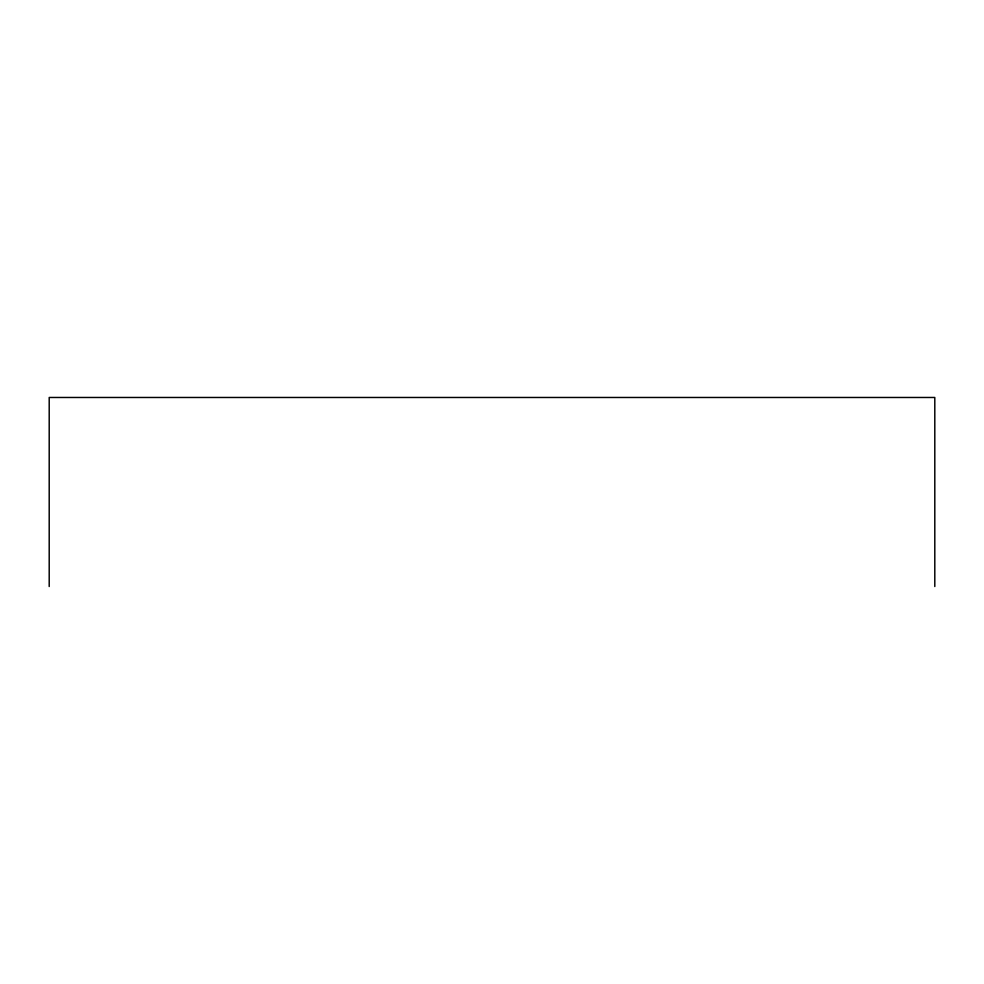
<?xml version="1.0" encoding="UTF-8"?>
<svg xmlns="http://www.w3.org/2000/svg" width="984" height="984" viewBox="0 0 984 984"><rect width="100%" height="100%" fill="white"/><g stroke="black" fill="none" stroke-linecap="round" stroke-linejoin="round"><path stroke-width="1.48" d="M934.8 586.525L934.8 397.474L49.2 397.474L49.2 586.525"/></g></svg>
